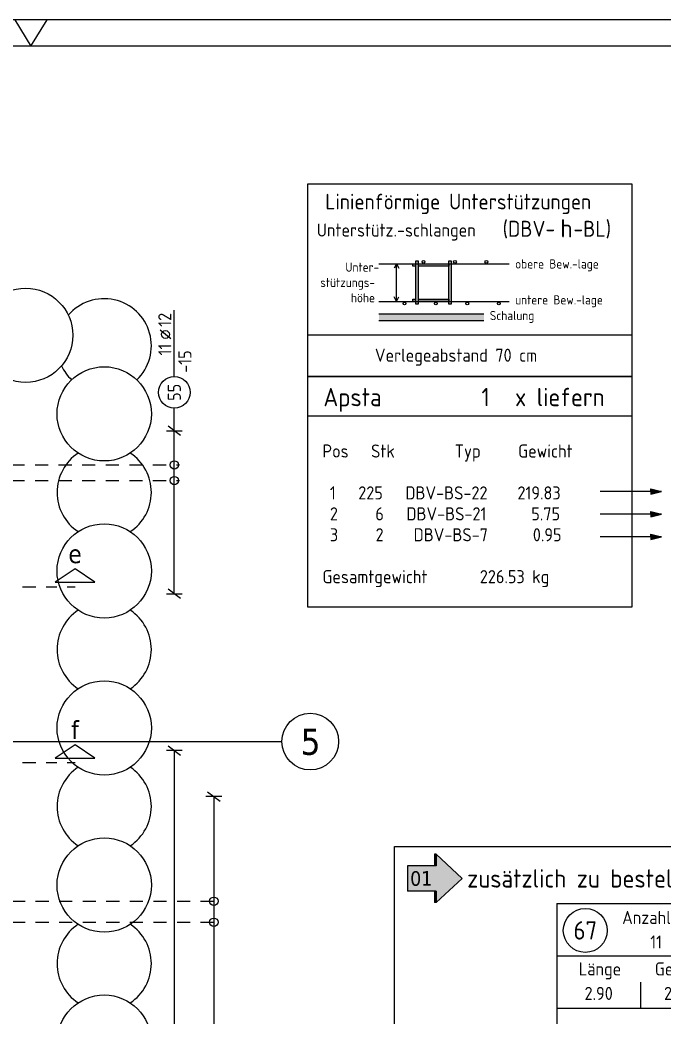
# Model space of a CAD drawing. Extents: x -14 to 117, y -15 to 42.
# Drawn here: x 39.12 to 45.27, y 32.53 to 42.05 of the extents above; entities that cross this region are included whole.
import ezdxf
from ezdxf.enums import TextEntityAlignment as Align

# ---------------------------------------------------------------- set-up
doc = ezdxf.new("R2010")
doc.units = 0
doc.header["$LTSCALE"] = 0.5
for name, pattern in [('AUSGEZOGEN', [1000.01, 1000, 0.01]), ('DASHDOTSMALL', [1.05, 0.5, -0.25, 0.05, -0.25]), ('STRICHPUNKT2', [0.55, 0.25, -0.125, 0.05, -0.125]), ('VERDECKT', [0.375, 0.25, -0.125])]:
    doc.linetypes.add(name, pattern=pattern)
for name, color, linetype in [('ACHSEN', 7, 'Continuous'), ('APS', 7, 'Continuous'), ('grau_dunkel', 7, 'Continuous'), ('grau_hell', 7, 'Continuous'), ('index', 7, 'Continuous'), ('MASSE', 7, 'Continuous'), ('MAT', 7, 'Continuous'), ('OBJEKT', 7, 'Continuous'), ('RAHMEN', 7, 'Continuous'), ('RND', 7, 'Continuous'), ('RND_BILD', 7, 'Continuous'), ('SCHNITTE', 7, 'Continuous'), ('SFP_Achsen', 7, 'Continuous'), ('TEXT', 7, 'Continuous'), ('Verbau', 7, 'Continuous')]:
    doc.layers.add(name, color=color, linetype=linetype)
doc.styles.add('helv', font='tahoma.ttf')
doc.styles.add('liste', font='isocp-e.shx')
doc.styles.add('txt', font='isocp.shx')

# ---------------------------------------------------------------- blocks, each defined once
blk = doc.blocks.new('SCHN-2')
at = {"layer": 'SCHNITTE', "color": 6, "linetype": 'Continuous'}
blk.add_lwpolyline([(0.378, 0.088), (0, 0.34), (-0.378, 0.088)], close=True, dxfattribs=at)
at = {"layer": 'SCHNITTE', "color": 1, "linetype": 'DASHDOTSMALL', "style": 'helv'}
blk.add_attdef('SCHN-2', text='', height=0.35, dxfattribs=at).set_placement((0, 0.45), align=Align.CENTER)
blk = doc.blocks.new('lei_gre')
at = {"layer": 'RND', "color": 7, "linetype": 'Continuous'}
for p, q in [((-0.09, -0.12), (0.09, 0.12)), ((0, 0.15), (0, -0.15))]:
    blk.add_line(p, q, dxfattribs=at)
blk = doc.blocks.new('RND_LEI')
at = {"layer": 'RND', "color": 7, "linetype": 'Continuous'}
blk.add_line((1.022, 0.066), (1.19, 0.27), dxfattribs=at)
for centre, radius in [((0, 0), 0.3), ((1.106, 0.168), 0.075)]:
    blk.add_circle(centre, radius, dxfattribs=at)
at = {"layer": 'RND', "color": 7, "linetype": 'Continuous', "style": 'txt'}
blk.add_attdef('ANZ', text='', height=0.25, dxfattribs=at).set_placement((0.931, 0.057), align=Align.RIGHT)
for tag, p in [('DUM', (1.253, 0.057)), ('ABSTD', (1.674, 0.057)), ('POSTXT', (0.374, -0.327))]:
    blk.add_attdef(tag, p, '', height=0.25, dxfattribs=at)
blk.add_attdef('POSL', text='', height=0.25, dxfattribs=at).set_placement((0, 0), align=Align.MIDDLE)
blk = doc.blocks.new('APS_LIS1')
at = {"layer": 'APS', "color": 1, "linetype": 'Continuous', "style": 'txt'}
blk.add_text('Apsta', height=0.35, dxfattribs=at).set_placement((0.305, 0.18))
blk.add_attdef('APS_Z', text='', height=0.35, dxfattribs=at).set_placement((3.48, 0.181), align=Align.RIGHT)
at = {"layer": 'MAT', "color": 1, "linetype": 'Continuous', "style": 'txt'}
blk.add_text('x liefern', height=0.35, dxfattribs=at).set_placement((5.674, 0.181), align=Align.RIGHT)
blk = doc.blocks.new('Pfeillinie')
at = {"layer": 'TEXT', "linetype": 'Continuous'}
blk.add_hatch(color=7, dxfattribs=at).paths.add_polyline_path([(0, 0), (-0.8, 0.2), (-0.8, 0), (-0.8, -0.2)])
at = {"layer": 'TEXT', "color": 7, "linetype": 'Continuous'}
for p, q in [((-0.8, 0), (-0.8, 0.2)), ((-0.8, 0.2), (0, 0)), ((-0.8, 0), (-0.8, -0.2)), ((-0.8, -0.2), (0, 0))]:
    blk.add_line(p, q, dxfattribs=at)
blk = doc.blocks.new('A0-38-0')
at = {"layer": 'RAHMEN'}
blk.add_line((156.9, 84.1), (0, 84.1), dxfattribs=at)
at = {"layer": 'RAHMEN', "color": 7, "linetype": 'Continuous'}
for p, q in [((78.14, 84.1), (78.45, 83.6)), ((78.45, 83.6), (78.76, 84.1))]:
    blk.add_line(p, q, dxfattribs=at)
at = {"layer": 'RAHMEN', "color": 5}
blk.add_line((156.4, 83.6), (2, 83.6), dxfattribs=at)
blk = doc.blocks.new('RND_LIS2')
at = {"layer": 'RND', "color": 3, "linetype": 'Continuous'}
for p, q in [((0, 0), (0, -5.2)), ((0, 0), (3.2, 0)), ((3.2, 0), (3.2, -2)), ((2.6, -0.503), (2.6, -1)), ((0, -1), (3.2, -1)), ((1.6, -1.503), (1.6, -2)), ((0, -2), (3.2, -2))]:
    blk.add_line(p, q, dxfattribs=at)
at = {"layer": 'RND', "color": 7, "linetype": 'Continuous'}
blk.add_line((2.805, -0.39), (2.973, -0.186), dxfattribs=at)
at = {"layer": 'RND', "color": 1, "linetype": 'Continuous'}
blk.add_circle((0.545, -0.513), 0.42, dxfattribs=at)
at = {"layer": 'RND', "color": 7, "linetype": 'Continuous'}
blk.add_circle((2.889, -0.288), 0.075, dxfattribs=at)
at = {"layer": 'RND', "color": 7, "linetype": 'Continuous', "style": 'txt'}
for s, p in [('Anzahl', (1.249, -0.391)), ('Länge', (0.42, -1.373)), ('Ges.kg', (1.872, -1.373))]:
    blk.add_text(s, height=0.25, dxfattribs=at).set_placement(p)
at = {"layer": 'RND', "color": 1, "linetype": 'Continuous', "style": 'txt'}
blk.add_attdef('POS1', text='', height=0.35, dxfattribs=at).set_placement((0.545, -0.513), align=Align.MIDDLE)
at = {"layer": 'RND', "color": 7, "linetype": 'Continuous', "style": 'txt'}
for tag, p in [('STK1', (1.897, -0.859)), ('DS1', (2.885, -0.859)), ('LANG1', (0.8, -1.841)), ('GEW', (2.4, -1.841))]:
    blk.add_attdef(tag, text='', height=0.25, dxfattribs=at).set_placement(p, align=Align.CENTER)
blk = doc.blocks.new('hin_ind5')
at = {"layer": 'grau_hell', "linetype": 'AUSGEZOGEN'}
h = blk.add_hatch(color=9, dxfattribs=at)
h.dxf.hatch_style = 2
h.paths.add_polyline_path([(0, 0), (0.619, -0.577), (0.619, -0.3), (1.306, -0.3), (1.306, 0.3), (0.619, 0.3), (0.619, 0.577)])
h.paths.add_polyline_path([(0.34, -0.274), (1.311, -0.274), (1.311, 0.274), (0.34, 0.274)], flags=9)
at = {"layer": 'OBJEKT', "linetype": 'AUSGEZOGEN'}
for points in [[(0.619, 0.3), (0.66, 0.3), (0.66, 0.577), (0.619, 0.577)], [(0.619, -0.577), (0.66, -0.577), (0.66, -0.3), (0.619, -0.3)]]:
    blk.add_hatch(color=1, dxfattribs=at).paths.add_polyline_path(points)
at = {"layer": 'OBJEKT', "color": 1, "linetype": 'AUSGEZOGEN'}
for p, q in [((0, 0), (0.619, 0.577)), ((0.619, 0.577), (0.619, 0.3)), ((0.619, 0.577), (0.66, 0.577)), ((0.66, 0.577), (0.66, 0.3)), ((0.619, 0.3), (1.306, 0.3)), ((1.306, 0.3), (1.306, -0.3)), ((0, 0), (0.619, -0.577)), ((0.619, -0.3), (0.619, -0.577)), ((0.619, -0.3), (1.306, -0.3)), ((0.66, -0.3), (0.66, -0.577))]:
    blk.add_line(p, q, dxfattribs=at)
at = {"layer": 'OBJEKT', "color": 7, "linetype": 'AUSGEZOGEN'}
blk.add_line((0.619, -0.577), (0.66, -0.577), dxfattribs=at)
at = {"layer": 'index', "color": 1, "linetype": 'Continuous', "style": 'helv'}
blk.add_attdef('INDEX', text='', height=0.35, rotation=360, dxfattribs=at).set_placement((1.259, 0), align=Align.MIDDLE_RIGHT)

msp = doc.modelspace()

# ---------------------------------------------------------------- hatches: boundary and pattern name
at = {"layer": 'grau_dunkel', "linetype": 'AUSGEZOGEN'}
h = msp.add_hatch(color=21, dxfattribs=at)
h.paths.add_polyline_path([(42.8984, 39.7218), (42.871, 39.7218), (42.871, 39.6995), (42.8984, 39.6995)])
h.paths.add_polyline_path([(43.215, 39.7218), (42.9207, 39.7218), (42.9207, 39.6995), (43.215, 39.6995)])
h = msp.add_hatch(color=21, dxfattribs=at)
h.paths.add_polyline_path([(42.9207, 39.7493), (42.8984, 39.7493), (42.8984, 39.7218), (42.9207, 39.7218)])
h.paths.add_polyline_path([(42.9207, 39.7218), (42.8984, 39.7218), (42.8984, 39.3616), (42.9207, 39.3616)])
h.paths.add_polyline_path([(42.9207, 39.3616), (42.8984, 39.3616), (42.8984, 39.3352), (42.9207, 39.3352)])
h = msp.add_hatch(color=21, dxfattribs=at)
h.paths.add_polyline_path([(43.2374, 39.7493), (43.215, 39.7493), (43.215, 39.7218), (43.2374, 39.7218)])
h.paths.add_polyline_path([(43.2374, 39.7218), (43.215, 39.7218), (43.215, 39.3616), (43.2374, 39.3616)])
h.paths.add_polyline_path([(43.2374, 39.3616), (43.215, 39.3616), (43.215, 39.3352), (43.2374, 39.3352)])
h = msp.add_hatch(color=21, dxfattribs=at)
h.paths.add_polyline_path([(42.8984, 39.384), (42.871, 39.384), (42.871, 39.3616), (42.8984, 39.3616)])
h.paths.add_polyline_path([(43.215, 39.384), (42.9207, 39.384), (42.9207, 39.3616), (43.215, 39.3616)])

# ---------------------------------------------------------------- linework, layer by layer
at = {"layer": 'ACHSEN', "color": 140, "linetype": 'AUSGEZOGEN'}
msp.add_line((1.3942, 35.1581), (41.6205, 35.1581), dxfattribs=at)
at = {"layer": 'APS', "color": 5, "linetype": 'Continuous'}
msp.add_line((41.8643, 39.044), (44.9643, 39.044), dxfattribs=at)
at = {"layer": 'APS', "color": 5, "linetype": 'AUSGEZOGEN'}
msp.add_line((41.8643, 38.2707), (44.9643, 38.2707), dxfattribs=at)
at = {"layer": 'APS', "color": 5, "linetype": 'Continuous'}
msp.add_lwpolyline([(44.9643, 40.4823), (41.8643, 40.4823), (41.8643, 38.6457), (44.9643, 38.6457), (44.9643, 40.4823)], dxfattribs=at)
at = {"layer": 'APS', "color": 5, "linetype": 'AUSGEZOGEN'}
msp.add_lwpolyline([(44.9643, 38.6457), (41.8643, 38.6457), (41.8643, 36.4457), (44.9643, 36.4457), (44.9643, 38.6457)], dxfattribs=at)
at = {"layer": 'grau_dunkel', "color": 21, "linetype": 'AUSGEZOGEN'}
msp.add_solid([(42.5464, 39.2431), (42.5464, 39.1793), (43.5494, 39.2431), (43.5494, 39.1793)], dxfattribs=at)
at = {"layer": 'MASSE', "color": 102, "linetype": 'AUSGEZOGEN'}
for p, q in [((42.7144, 39.7218), (42.692, 39.6788)), ((42.7144, 39.3616), (42.7144, 39.7218)), ((42.7144, 39.7218), (42.7369, 39.6788)), ((42.7144, 39.3616), (42.692, 39.4046)), ((42.7144, 39.3616), (42.7369, 39.4046))]:
    msp.add_line(p, q, dxfattribs=at)
at = {"layer": 'OBJEKT', "color": 7, "linetype": 'AUSGEZOGEN'}
for points in [[(42.5464, 39.7218), (43.7915, 39.7218)], [(42.5464, 39.3616), (43.7915, 39.3616)]]:
    msp.add_lwpolyline(points, dxfattribs=at)
at = {"layer": 'RND', "color": 7, "linetype": 'AUSGEZOGEN'}
for p, q in [((40.5934, 38.6434), (40.5934, 39.278)), ((40.5934, 38.1269), (40.5934, 38.3434)), ((40.5934, 36.5685), (40.5934, 38.1269)), ((40.5934, 35.0741), (40.5934, 31.3119)), ((40.9707, 34.6331), (40.9707, 31.3144))]:
    msp.add_line(p, q, dxfattribs=at)
at = {"layer": 'RND', "color": 102, "linetype": 'VERDECKT'}
for p, q in [((39.0392, 37.8004), (40.6434, 37.8004)), ((39.0392, 37.6504), (40.6434, 37.6504)), ((38.5942, 33.6331), (41.0207, 33.6331)), ((38.5942, 33.4331), (41.0207, 33.4331))]:
    msp.add_line(p, q, dxfattribs=at)
at = {"layer": 'RND', "color": 102, "linetype": 'AUSGEZOGEN'}
for points in [[(42.8984, 39.6995), (42.871, 39.6995), (42.871, 39.7218), (42.8984, 39.7218)], [(42.9207, 39.7218), (43.215, 39.7218), (43.215, 39.6995), (42.9207, 39.6995)], [(42.8984, 39.3616), (42.871, 39.3616), (42.871, 39.384), (42.8984, 39.384)], [(42.9207, 39.384), (43.215, 39.384), (43.215, 39.3616), (42.9207, 39.3616)], [(45.2435, 37.5457), (44.6572, 37.5457)], [(45.2435, 37.3294), (44.6572, 37.3294)], [(45.2435, 37.1132), (44.6572, 37.1132)]]:
    msp.add_lwpolyline(points, dxfattribs=at)
for points in [[(42.8984, 39.7493), (42.9207, 39.7493), (42.9207, 39.3352), (42.8984, 39.3352)], [(43.215, 39.7493), (43.2374, 39.7493), (43.2374, 39.3352), (43.215, 39.3352)]]:
    msp.add_lwpolyline(points, close=True, dxfattribs=at)
at = {"layer": 'RND', "color": 1, "linetype": 'AUSGEZOGEN'}
msp.add_lwpolyline([(42.6964, 34.1576), (47.7125, 34.1576), (47.7125, 30.0006), (42.6964, 30.0006)], close=True, dxfattribs=at)
at = {"layer": 'RND', "color": 102, "linetype": 'AUSGEZOGEN'}
for centre in [(42.9723, 39.74), (43.2723, 39.74), (43.5723, 39.74), (42.7904, 39.3412), (43.0904, 39.3412), (43.3904, 39.3412), (43.6904, 39.3412)]:
    msp.add_circle(centre, 0.0133, dxfattribs=at)
at = {"layer": 'RND', "color": 7, "linetype": 'AUSGEZOGEN'}
for centre in [(40.5934, 37.8004), (40.5934, 37.6504), (40.9707, 33.6331), (40.9707, 33.4331)]:
    msp.add_circle(centre, 0.04, dxfattribs=at)
at = {"layer": 'SCHNITTE', "color": 6, "linetype": 'STRICHPUNKT2'}
for p, q in [((39.1454, 36.6372), (39.6454, 36.6372)), ((39.1454, 34.9572), (39.6454, 34.9572))]:
    msp.add_line(p, q, dxfattribs=at)
at = {"layer": 'SFP_Achsen', "color": 7, "linetype": 'AUSGEZOGEN'}
msp.add_circle((41.891, 35.1581), 0.2705, dxfattribs=at)
at = {"layer": 'TEXT', "color": 102, "linetype": 'AUSGEZOGEN'}
for points in [[(42.5464, 39.2431), (43.5494, 39.2431)], [(42.5464, 39.1793), (43.5494, 39.1793)]]:
    msp.add_lwpolyline(points, dxfattribs=at)
at = {"layer": 'Verbau', "color": 171}
for centre in [(39.1742, 39.0381), (39.9242, 38.2881), (39.9242, 36.7881), (39.9242, 35.2881), (39.9242, 33.7881), (39.9242, 32.2881)]:
    msp.add_circle(centre, 0.45, dxfattribs=at)
for centre, start, end in [((39.9242, 38.9381), 313.76174, 139.62033), ((39.9242, 38.9381), 205.19039, 226.23826), ((39.9242, 37.5381), 123.55731, 236.44269), ((39.9242, 37.5381), 303.55731, 56.44269), ((39.9242, 36.0381), 123.55731, 236.44269), ((39.9242, 36.0381), 303.55731, 56.44269), ((39.9242, 34.5381), 123.55731, 236.44269), ((39.9242, 34.5381), 303.55731, 56.44269), ((39.9242, 33.0381), 123.55731, 236.44269), ((39.9242, 33.0381), 303.55731, 56.44269)]:
    msp.add_arc(centre, 0.45, start, end, dxfattribs=at)

# ---------------------------------------------------------------- block references
at = {"layer": 'APS', "color": 7, "linetype": 'AUSGEZOGEN', "xscale": 0.5, "yscale": 0.5, "zscale": 0.5}
msp.add_blockref('APS_LIS1', (41.8643, 38.2707), dxfattribs=at).add_auto_attribs({'APS_Z': '1'})
at = {"layer": 'index', "color": 7, "linetype": 'AUSGEZOGEN'}
ref = msp.add_blockref('hin_ind5', (43.3411, 33.851), dxfattribs=dict(at, xscale=-0.4, yscale=0.4, zscale=0.4))
ref.add_attrib('INDEX', '01', dxfattribs={"color": 1, "linetype": 'Continuous', "height": 0.14, "rotation": 360, "style": 'helv'}).set_placement((43.0554, 33.851), align=Align.MIDDLE_RIGHT)
at = {"layer": 'RAHMEN', "color": 191, "linetype": 'AUSGEZOGEN', "xscale": 0.5, "yscale": 0.5, "zscale": 0.5}
msp.add_blockref('A0-38-0', (0, 0), dxfattribs=at)
at = {"layer": 'RND', "color": 7, "linetype": 'AUSGEZOGEN', "xscale": 0.5, "yscale": 0.5, "zscale": 0.5, "rotation": 90}
msp.add_blockref('RND_LEI', (40.5934, 38.4934), dxfattribs=at).add_auto_attribs({'POSL': '55', 'DUM': '12', 'ANZ': '11', 'POSTXT': '-15'})
at = {"layer": 'RND', "color": 7, "linetype": 'AUSGEZOGEN', "xscale": 0.5, "yscale": 0.5, "zscale": 0.5}
for p, rotation in [((40.5934, 38.1269), 90), ((40.5934, 36.5685), 90), ((40.5934, 35.0741), 270), ((40.9707, 34.6331), 270)]:
    msp.add_blockref('lei_gre', p, dxfattribs=dict(at, rotation=rotation))
at = {"layer": 'RND', "color": 102, "linetype": 'AUSGEZOGEN', "xscale": -0.125, "yscale": 0.125, "zscale": 0.125, "rotation": 180}
for p in [(45.2435, 37.5457), (45.2435, 37.3294), (45.2435, 37.1132)]:
    msp.add_blockref('Pfeillinie', p, dxfattribs=at)
at = {"layer": 'RND_BILD', "color": 6, "linetype": 'AUSGEZOGEN', "xscale": 0.5, "yscale": 0.5, "zscale": 0.5}
msp.add_blockref('RND_LIS2', (44.2444, 33.6112), dxfattribs=at).add_auto_attribs({'POS1': '67', 'STK1': '11', 'DS1': '12', 'LANG1': '2.90', 'GEW': '28.33'})
at = {"layer": 'SCHNITTE', "color": 6, "linetype": 'STRICHPUNKT2', "xscale": 0.5, "yscale": 0.5, "zscale": 0.5}
for p, values in [((39.6454, 36.6372), {'SCHN-2': 'e'}), ((39.6454, 34.9572), {'SCHN-2': 'f'})]:
    msp.add_blockref('SCHN-2', p, dxfattribs=at).add_auto_attribs(values)

# ---------------------------------------------------------------- texts
at = {"layer": 'APS', "color": 7, "linetype": 'AUSGEZOGEN', "style": 'liste'}
for s, p in [('  Pos   Stk        Typ     Gewicht', (41.8643, 37.8707)), ('   1   225   DBV-BS-22    219.83', (41.8643, 37.4707)), ('   2     6   DBV-BS-21      5.75', (41.8643, 37.2707)), ('   3     2    DBV-BS-7      0.95', (41.8643, 37.0707)), ('  Gesamtgewicht       226.53 kg', (41.8643, 36.6707))]:
    msp.add_text(s, height=0.125, dxfattribs=at).set_placement(p)
at = {"layer": 'SFP_Achsen', "color": 6, "linetype": 'AUSGEZOGEN', "style": 'helv'}
msp.add_text('5', height=0.25, dxfattribs=at).set_placement((41.8004, 35.0319))
at = {"layer": 'TEXT', "color": 1, "linetype": 'AUSGEZOGEN', "style": 'txt'}
for s, height, p in [('Linienförmige Unterstützungen', 0.14875, (42.0344, 40.241)), ('Unterstütz.-schlangen', 0.125, (41.9538, 39.9811)), ('(DBV-  -BL)', 0.152267, (43.7274, 39.9795)), ('zusätzlich zu bestellende Bewehrung:', 0.175, (43.3888, 33.7637))]:
    msp.add_text(s, height=height, dxfattribs=at).set_placement(p)
at = {"layer": 'TEXT', "color": 6, "linetype": 'AUSGEZOGEN', "style": 'txt'}
msp.add_text('h', height=0.175, dxfattribs=at).set_placement((44.2788, 39.9729))
at = {"layer": 'TEXT', "color": 7, "linetype": 'AUSGEZOGEN', "style": 'txt'}
for s, height, p in [('Unter-', 0.0875, (42.2267, 39.6454)), ('obere Bew.-lage', 0.0875, (43.8473, 39.6761)), ('stützungs-', 0.0875, (41.9865, 39.4991)), ('höhe', 0.0875, (42.2794, 39.3529)), ('untere Bew.-lage', 0.0875, (43.8473, 39.3332)), ('Schalung', 0.0875, (43.6053, 39.1831)), ('Verlegeabstand 70 cm', 0.125, (42.5087, 38.7857))]:
    msp.add_text(s, height=height, dxfattribs=at).set_placement(p)

doc.saveas('drawing.dxf')
